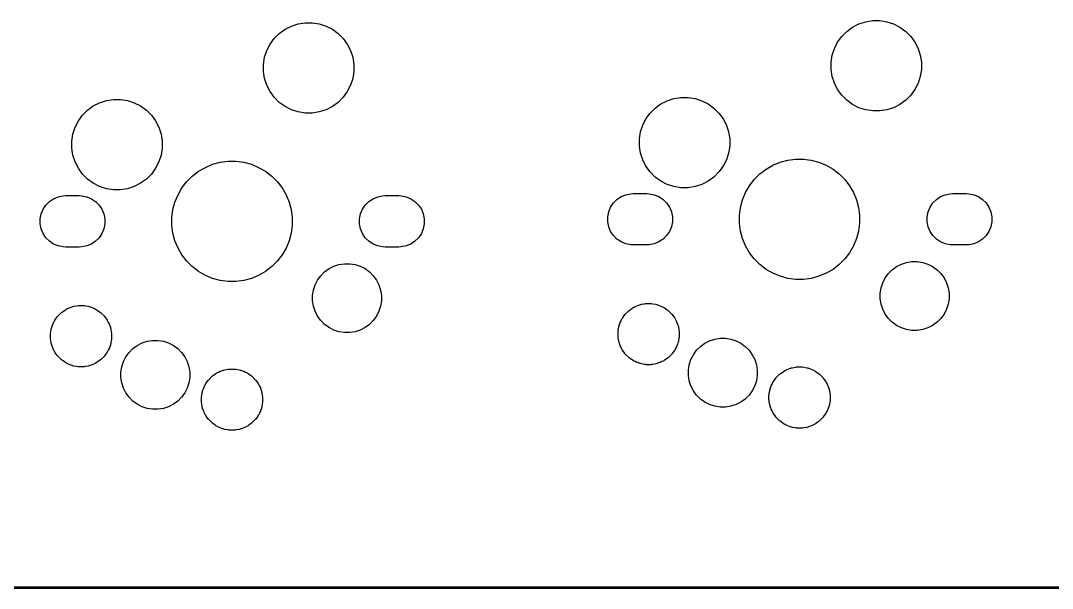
# Model space of a CAD drawing. Header units: millimetres. Extents: x 68 to 175, y -162 to -92.
# Drawn here: x 92.14 to 126.31, y -162.49 to -143.7 of the extents above; entities that cross this region are included whole.
import ezdxf

# ---------------------------------------------------------------- set-up
doc = ezdxf.new("R2010")
doc.units = ezdxf.units.MM
doc.layers.add('Edge.Cuts', color=254, linetype='CONTINUOUS', true_color=0xd0d2cd)

msp = doc.modelspace()

# ---------------------------------------------------------------- linework, layer by layer
at = {"layer": 'Edge.Cuts', "linetype": 'CONTINUOUS'}
for p, q in [((101.109975, -143.875181), (101.333832, -143.802445)), ((101.333832, -143.802445), (101.566311, -143.765624)), ((101.566311, -143.765624), (101.801689, -143.765624)), ((101.801689, -143.765624), (102.034168, -143.802445)), ((102.034168, -143.802445), (102.258025, -143.875181)), ((119.696252, -143.91304), (119.905975, -143.806181)), ((119.905975, -143.806181), (120.129832, -143.733445)), ((120.129832, -143.733445), (120.362311, -143.696624)), ((120.362311, -143.696624), (120.597689, -143.696624)), ((120.597689, -143.696624), (120.830168, -143.733445)), ((120.830168, -143.733445), (121.054025, -143.806181)), ((121.054025, -143.806181), (121.263748, -143.91304)), ((100.543391, -144.286828), (100.709828, -144.120391)), ((100.709828, -144.120391), (100.900252, -143.98204)), ((100.900252, -143.98204), (101.109975, -143.875181)), ((102.258025, -143.875181), (102.467748, -143.98204)), ((102.467748, -143.98204), (102.658172, -144.120391)), ((102.658172, -144.120391), (102.824609, -144.286828)), ((119.339391, -144.217828), (119.505828, -144.051391)), ((119.505828, -144.051391), (119.696252, -143.91304)), ((121.263748, -143.91304), (121.454172, -144.051391)), ((121.454172, -144.051391), (121.620609, -144.217828)), ((100.298181, -144.686975), (100.40504, -144.477252)), ((100.40504, -144.477252), (100.543391, -144.286828)), ((102.824609, -144.286828), (102.96296, -144.477252)), ((102.96296, -144.477252), (103.069819, -144.686975)), ((119.094181, -144.617975), (119.20104, -144.408252)), ((119.20104, -144.408252), (119.339391, -144.217828)), ((121.620609, -144.217828), (121.75896, -144.408252)), ((121.75896, -144.408252), (121.865819, -144.617975)), ((100.225445, -144.910832), (100.298181, -144.686975)), ((103.069819, -144.686975), (103.142555, -144.910832)), ((118.984624, -145.074311), (119.021445, -144.841832)), ((119.021445, -144.841832), (119.094181, -144.617975)), ((121.865819, -144.617975), (121.938555, -144.841832)), ((121.938555, -144.841832), (121.975376, -145.074311)), ((100.188624, -145.143311), (100.225445, -144.910832)), ((100.188624, -145.378689), (100.188624, -145.143311)), ((103.142555, -144.910832), (103.179376, -145.143311)), ((103.179376, -145.143311), (103.179376, -145.378689)), ((118.984624, -145.309689), (118.984624, -145.074311)), ((121.975376, -145.074311), (121.975376, -145.309689)), ((100.225445, -145.611168), (100.188624, -145.378689)), ((103.179376, -145.378689), (103.142555, -145.611168)), ((119.021445, -145.542168), (118.984624, -145.309689)), ((119.094181, -145.766025), (119.021445, -145.542168)), ((121.938555, -145.542168), (121.865819, -145.766025)), ((121.975376, -145.309689), (121.938555, -145.542168)), ((100.298181, -145.835025), (100.225445, -145.611168)), ((100.40504, -146.044748), (100.298181, -145.835025)), ((103.069819, -145.835025), (102.96296, -146.044748)), ((103.142555, -145.611168), (103.069819, -145.835025)), ((119.20104, -145.975748), (119.094181, -145.766025)), ((121.865819, -145.766025), (121.75896, -145.975748)), ((100.543391, -146.235172), (100.40504, -146.044748)), ((100.709828, -146.401609), (100.543391, -146.235172)), ((102.824609, -146.235172), (102.658172, -146.401609)), ((102.96296, -146.044748), (102.824609, -146.235172)), ((113.779832, -146.273445), (114.012311, -146.236624)), ((114.012311, -146.236624), (114.247689, -146.236624)), ((114.247689, -146.236624), (114.480168, -146.273445)), ((119.339391, -146.166172), (119.20104, -145.975748)), ((119.505828, -146.332609), (119.339391, -146.166172)), ((121.620609, -146.166172), (121.454172, -146.332609)), ((121.75896, -145.975748), (121.620609, -146.166172)), ((94.359828, -146.660391), (94.550252, -146.52204)), ((94.550252, -146.52204), (94.759975, -146.415181)), ((94.759975, -146.415181), (94.983832, -146.342445)), ((94.983832, -146.342445), (95.216311, -146.305624)), ((95.216311, -146.305624), (95.451689, -146.305624)), ((95.451689, -146.305624), (95.684168, -146.342445)), ((95.684168, -146.342445), (95.908025, -146.415181)), ((95.908025, -146.415181), (96.117748, -146.52204)), ((96.117748, -146.52204), (96.308172, -146.660391)), ((100.900252, -146.53996), (100.709828, -146.401609)), ((101.109975, -146.646819), (100.900252, -146.53996)), ((102.467748, -146.53996), (102.258025, -146.646819)), ((102.658172, -146.401609), (102.467748, -146.53996)), ((113.155828, -146.591391), (113.346252, -146.45304)), ((113.346252, -146.45304), (113.555975, -146.346181)), ((113.555975, -146.346181), (113.779832, -146.273445)), ((114.480168, -146.273445), (114.704025, -146.346181)), ((114.704025, -146.346181), (114.913748, -146.45304)), ((114.913748, -146.45304), (115.104172, -146.591391)), ((119.696252, -146.47096), (119.505828, -146.332609)), ((119.905975, -146.577819), (119.696252, -146.47096)), ((120.129832, -146.650555), (119.905975, -146.577819)), ((121.054025, -146.577819), (120.830168, -146.650555)), ((121.263748, -146.47096), (121.054025, -146.577819)), ((121.454172, -146.332609), (121.263748, -146.47096)), ((94.05504, -147.017252), (94.193391, -146.826828)), ((94.193391, -146.826828), (94.359828, -146.660391)), ((96.308172, -146.660391), (96.474609, -146.826828)), ((96.474609, -146.826828), (96.61296, -147.017252)), ((101.333832, -146.719555), (101.109975, -146.646819)), ((101.566311, -146.756376), (101.333832, -146.719555)), ((101.801689, -146.756376), (101.566311, -146.756376)), ((102.034168, -146.719555), (101.801689, -146.756376)), ((102.258025, -146.646819), (102.034168, -146.719555)), ((112.85104, -146.948252), (112.989391, -146.757828)), ((112.989391, -146.757828), (113.155828, -146.591391)), ((115.104172, -146.591391), (115.270609, -146.757828)), ((115.270609, -146.757828), (115.40896, -146.948252)), ((120.362311, -146.687376), (120.129832, -146.650555)), ((120.597689, -146.687376), (120.362311, -146.687376)), ((120.830168, -146.650555), (120.597689, -146.687376)), ((93.875445, -147.450832), (93.948181, -147.226975)), ((93.948181, -147.226975), (94.05504, -147.017252)), ((96.61296, -147.017252), (96.719819, -147.226975)), ((96.719819, -147.226975), (96.792555, -147.450832)), ((112.671445, -147.381832), (112.744181, -147.157975)), ((112.744181, -147.157975), (112.85104, -146.948252)), ((115.40896, -146.948252), (115.515819, -147.157975)), ((115.515819, -147.157975), (115.588555, -147.381832)), ((93.838624, -147.683311), (93.875445, -147.450832)), ((96.792555, -147.450832), (96.829376, -147.683311)), ((112.634624, -147.614311), (112.671445, -147.381832)), ((115.588555, -147.381832), (115.625376, -147.614311)), ((93.838624, -147.918689), (93.838624, -147.683311)), ((93.875445, -148.151168), (93.838624, -147.918689)), ((96.829376, -147.918689), (96.792555, -148.151168)), ((96.829376, -147.683311), (96.829376, -147.918689)), ((112.634624, -147.849689), (112.634624, -147.614311)), ((112.671445, -148.082168), (112.634624, -147.849689)), ((115.625376, -147.849689), (115.588555, -148.082168)), ((115.625376, -147.614311), (115.625376, -147.849689)), ((93.948181, -148.375025), (93.875445, -148.151168)), ((96.792555, -148.151168), (96.719819, -148.375025)), ((112.744181, -148.306025), (112.671445, -148.082168)), ((115.588555, -148.082168), (115.515819, -148.306025)), ((117.551009, -148.316412), (117.809593, -148.282369)), ((117.809593, -148.282369), (118.070407, -148.282369)), ((118.070407, -148.282369), (118.328991, -148.316412)), ((94.05504, -148.584748), (93.948181, -148.375025)), ((94.193391, -148.775172), (94.05504, -148.584748)), ((96.61296, -148.584748), (96.474609, -148.775172)), ((96.719819, -148.375025), (96.61296, -148.584748)), ((98.036249, -148.683133), (98.262121, -148.552725)), ((98.262121, -148.552725), (98.503082, -148.452916)), ((98.503082, -148.452916), (98.755009, -148.385412)), ((98.755009, -148.385412), (99.013593, -148.351369)), ((99.013593, -148.351369), (99.274407, -148.351369)), ((99.274407, -148.351369), (99.532991, -148.385412)), ((99.532991, -148.385412), (99.784918, -148.452916)), ((99.784918, -148.452916), (100.025879, -148.552725)), ((100.025879, -148.552725), (100.251751, -148.683133)), ((112.85104, -148.515748), (112.744181, -148.306025)), ((112.989391, -148.706172), (112.85104, -148.515748)), ((115.40896, -148.515748), (115.270609, -148.706172)), ((115.515819, -148.306025), (115.40896, -148.515748)), ((116.62533, -148.772907), (116.832249, -148.614133)), ((116.832249, -148.614133), (117.058121, -148.483725)), ((117.058121, -148.483725), (117.299082, -148.383916)), ((117.299082, -148.383916), (117.551009, -148.316412)), ((118.328991, -148.316412), (118.580918, -148.383916)), ((118.580918, -148.383916), (118.821879, -148.483725)), ((118.821879, -148.483725), (119.047751, -148.614133)), ((119.047751, -148.614133), (119.25467, -148.772907)), ((94.359828, -148.941609), (94.193391, -148.775172)), ((94.550252, -149.07996), (94.359828, -148.941609)), ((96.308172, -148.941609), (96.117748, -149.07996)), ((96.474609, -148.775172), (96.308172, -148.941609)), ((97.644907, -149.02633), (97.82933, -148.841907)), ((97.82933, -148.841907), (98.036249, -148.683133)), ((100.251751, -148.683133), (100.45867, -148.841907)), ((100.45867, -148.841907), (100.643093, -149.02633)), ((113.155828, -148.872609), (112.989391, -148.706172)), ((113.346252, -149.01096), (113.155828, -148.872609)), ((115.104172, -148.872609), (114.913748, -149.01096)), ((115.270609, -148.706172), (115.104172, -148.872609)), ((116.282133, -149.164249), (116.440907, -148.95733)), ((116.440907, -148.95733), (116.62533, -148.772907)), ((119.25467, -148.772907), (119.439093, -148.95733)), ((119.439093, -148.95733), (119.597867, -149.164249)), ((94.759975, -149.186819), (94.550252, -149.07996)), ((94.983832, -149.259555), (94.759975, -149.186819)), ((95.216311, -149.296376), (94.983832, -149.259555)), ((95.451689, -149.296376), (95.216311, -149.296376)), ((95.684168, -149.259555), (95.451689, -149.296376)), ((95.908025, -149.186819), (95.684168, -149.259555)), ((96.117748, -149.07996), (95.908025, -149.186819)), ((97.355725, -149.459121), (97.486133, -149.233249)), ((97.486133, -149.233249), (97.644907, -149.02633)), ((100.643093, -149.02633), (100.801867, -149.233249)), ((100.801867, -149.233249), (100.932275, -149.459121)), ((113.555975, -149.117819), (113.346252, -149.01096)), ((113.779832, -149.190555), (113.555975, -149.117819)), ((114.012311, -149.227376), (113.779832, -149.190555)), ((114.247689, -149.227376), (114.012311, -149.227376)), ((114.480168, -149.190555), (114.247689, -149.227376)), ((114.704025, -149.117819), (114.480168, -149.190555)), ((114.913748, -149.01096), (114.704025, -149.117819)), ((116.151725, -149.390121), (116.282133, -149.164249)), ((119.597867, -149.164249), (119.728275, -149.390121)), ((93.096895, -149.683245), (93.235589, -149.590573)), ((93.235589, -149.590573), (93.389697, -149.526739)), ((93.389697, -149.526739), (93.553297, -149.494197)), ((93.553297, -149.494197), (93.6367, -149.4901)), ((93.6367, -149.4901), (94.0849, -149.4901)), ((94.0849, -149.4901), (94.168303, -149.494197)), ((94.168303, -149.494197), (94.331903, -149.526739)), ((94.331903, -149.526739), (94.486011, -149.590573)), ((94.486011, -149.590573), (94.624705, -149.683245)), ((97.255916, -149.700082), (97.355725, -149.459121)), ((100.932275, -149.459121), (101.032084, -149.700082)), ((103.675995, -149.683245), (103.814689, -149.590573)), ((103.814689, -149.590573), (103.968797, -149.526739)), ((103.968797, -149.526739), (104.132397, -149.494197)), ((104.132397, -149.494197), (104.2158, -149.4901)), ((104.2158, -149.4901), (104.664, -149.4901)), ((104.664, -149.4901), (104.747403, -149.494197)), ((104.747403, -149.494197), (104.911003, -149.526739)), ((104.911003, -149.526739), (105.065111, -149.590573)), ((105.065111, -149.590573), (105.203805, -149.683245)), ((111.774945, -149.732195), (111.892895, -149.614245)), ((111.892895, -149.614245), (112.031589, -149.521573)), ((112.031589, -149.521573), (112.185697, -149.457739)), ((112.185697, -149.457739), (112.349297, -149.425197)), ((112.349297, -149.425197), (112.4327, -149.4211)), ((112.4327, -149.4211), (112.8809, -149.4211)), ((112.8809, -149.4211), (112.964303, -149.425197)), ((112.964303, -149.425197), (113.127903, -149.457739)), ((113.127903, -149.457739), (113.282011, -149.521573)), ((113.282011, -149.521573), (113.420705, -149.614245)), ((113.420705, -149.614245), (113.538655, -149.732195)), ((115.984412, -149.883009), (116.051916, -149.631082)), ((116.051916, -149.631082), (116.151725, -149.390121)), ((119.728275, -149.390121), (119.828084, -149.631082)), ((119.828084, -149.631082), (119.895588, -149.883009)), ((122.354045, -149.732195), (122.471995, -149.614245)), ((122.471995, -149.614245), (122.610689, -149.521573)), ((122.610689, -149.521573), (122.764797, -149.457739)), ((122.764797, -149.457739), (122.928397, -149.425197)), ((122.928397, -149.425197), (123.0118, -149.4211)), ((123.0118, -149.4211), (123.46, -149.4211)), ((123.46, -149.4211), (123.543403, -149.425197)), ((123.543403, -149.425197), (123.707003, -149.457739)), ((123.707003, -149.457739), (123.861111, -149.521573)), ((123.861111, -149.521573), (123.999805, -149.614245)), ((123.999805, -149.614245), (124.117755, -149.732195)), ((92.822439, -150.093997), (92.886273, -149.939889)), ((92.886273, -149.939889), (92.978945, -149.801195)), ((92.978945, -149.801195), (93.096895, -149.683245)), ((94.624705, -149.683245), (94.742655, -149.801195)), ((94.742655, -149.801195), (94.835327, -149.939889)), ((94.835327, -149.939889), (94.899161, -150.093997)), ((97.154369, -150.210593), (97.188412, -149.952009)), ((97.188412, -149.952009), (97.255916, -149.700082)), ((101.032084, -149.700082), (101.099588, -149.952009)), ((101.099588, -149.952009), (101.133631, -150.210593)), ((103.401539, -150.093997), (103.465373, -149.939889)), ((103.465373, -149.939889), (103.558045, -149.801195)), ((103.558045, -149.801195), (103.675995, -149.683245)), ((105.203805, -149.683245), (105.321755, -149.801195)), ((105.321755, -149.801195), (105.414427, -149.939889)), ((105.414427, -149.939889), (105.478261, -150.093997)), ((111.618439, -150.024997), (111.682273, -149.870889)), ((111.682273, -149.870889), (111.774945, -149.732195)), ((113.538655, -149.732195), (113.631327, -149.870889)), ((113.631327, -149.870889), (113.695161, -150.024997)), ((115.950369, -150.141593), (115.984412, -149.883009)), ((119.895588, -149.883009), (119.929631, -150.141593)), ((122.197539, -150.024997), (122.261373, -149.870889)), ((122.261373, -149.870889), (122.354045, -149.732195)), ((124.117755, -149.732195), (124.210427, -149.870889)), ((124.210427, -149.870889), (124.274261, -150.024997)), ((92.789897, -150.257597), (92.822439, -150.093997)), ((92.789897, -150.424403), (92.789897, -150.257597)), ((94.899161, -150.093997), (94.931703, -150.257597)), ((94.931703, -150.257597), (94.931703, -150.424403)), ((97.154369, -150.471407), (97.154369, -150.210593)), ((101.133631, -150.210593), (101.133631, -150.471407)), ((103.368997, -150.257597), (103.401539, -150.093997)), ((103.368997, -150.424403), (103.368997, -150.257597)), ((105.478261, -150.093997), (105.510803, -150.257597)), ((105.510803, -150.257597), (105.510803, -150.424403)), ((111.585897, -150.188597), (111.618439, -150.024997)), ((111.585897, -150.355403), (111.585897, -150.188597)), ((113.695161, -150.024997), (113.727703, -150.188597)), ((113.727703, -150.188597), (113.727703, -150.355403)), ((115.950369, -150.402407), (115.950369, -150.141593)), ((119.929631, -150.141593), (119.929631, -150.402407)), ((122.164997, -150.188597), (122.197539, -150.024997)), ((122.164997, -150.355403), (122.164997, -150.188597)), ((124.274261, -150.024997), (124.306803, -150.188597)), ((124.306803, -150.188597), (124.306803, -150.355403)), ((92.822439, -150.588003), (92.789897, -150.424403)), ((92.886273, -150.742111), (92.822439, -150.588003)), ((94.899161, -150.588003), (94.835327, -150.742111)), ((94.931703, -150.424403), (94.899161, -150.588003)), ((97.188412, -150.729991), (97.154369, -150.471407)), ((101.133631, -150.471407), (101.099588, -150.729991)), ((103.401539, -150.588003), (103.368997, -150.424403)), ((103.465373, -150.742111), (103.401539, -150.588003)), ((105.478261, -150.588003), (105.414427, -150.742111)), ((105.510803, -150.424403), (105.478261, -150.588003)), ((111.618439, -150.519003), (111.585897, -150.355403)), ((111.682273, -150.673111), (111.618439, -150.519003)), ((111.774945, -150.811805), (111.682273, -150.673111)), ((113.631327, -150.673111), (113.538655, -150.811805)), ((113.695161, -150.519003), (113.631327, -150.673111)), ((113.727703, -150.355403), (113.695161, -150.519003)), ((115.984412, -150.660991), (115.950369, -150.402407)), ((116.051916, -150.912918), (115.984412, -150.660991)), ((119.895588, -150.660991), (119.828084, -150.912918)), ((119.929631, -150.402407), (119.895588, -150.660991)), ((122.197539, -150.519003), (122.164997, -150.355403)), ((122.261373, -150.673111), (122.197539, -150.519003)), ((122.354045, -150.811805), (122.261373, -150.673111)), ((124.210427, -150.673111), (124.117755, -150.811805)), ((124.274261, -150.519003), (124.210427, -150.673111)), ((124.306803, -150.355403), (124.274261, -150.519003)), ((92.978945, -150.880805), (92.886273, -150.742111)), ((93.096895, -150.998755), (92.978945, -150.880805)), ((93.235589, -151.091427), (93.096895, -150.998755)), ((94.624705, -150.998755), (94.486011, -151.091427)), ((94.742655, -150.880805), (94.624705, -150.998755)), ((94.835327, -150.742111), (94.742655, -150.880805)), ((97.255916, -150.981918), (97.188412, -150.729991)), ((97.355725, -151.222879), (97.255916, -150.981918)), ((101.032084, -150.981918), (100.932275, -151.222879)), ((101.099588, -150.729991), (101.032084, -150.981918)), ((103.558045, -150.880805), (103.465373, -150.742111)), ((103.675995, -150.998755), (103.558045, -150.880805)), ((103.814689, -151.091427), (103.675995, -150.998755)), ((105.203805, -150.998755), (105.065111, -151.091427)), ((105.321755, -150.880805), (105.203805, -150.998755)), ((105.414427, -150.742111), (105.321755, -150.880805)), ((111.892895, -150.929755), (111.774945, -150.811805)), ((112.031589, -151.022427), (111.892895, -150.929755)), ((112.185697, -151.086261), (112.031589, -151.022427)), ((113.282011, -151.022427), (113.127903, -151.086261)), ((113.420705, -150.929755), (113.282011, -151.022427)), ((113.538655, -150.811805), (113.420705, -150.929755)), ((116.151725, -151.153879), (116.051916, -150.912918)), ((119.828084, -150.912918), (119.728275, -151.153879)), ((122.471995, -150.929755), (122.354045, -150.811805)), ((122.610689, -151.022427), (122.471995, -150.929755)), ((122.764797, -151.086261), (122.610689, -151.022427)), ((123.861111, -151.022427), (123.707003, -151.086261)), ((123.999805, -150.929755), (123.861111, -151.022427)), ((124.117755, -150.811805), (123.999805, -150.929755)), ((93.389697, -151.155261), (93.235589, -151.091427)), ((93.553297, -151.187803), (93.389697, -151.155261)), ((93.6367, -151.1919), (93.553297, -151.187803)), ((93.638178, -151.1919), (93.6367, -151.1919)), ((94.083422, -151.1919), (93.638178, -151.1919)), ((94.0849, -151.1919), (94.083422, -151.1919)), ((94.168303, -151.187803), (94.0849, -151.1919)), ((94.331903, -151.155261), (94.168303, -151.187803)), ((94.486011, -151.091427), (94.331903, -151.155261)), ((97.486133, -151.448751), (97.355725, -151.222879)), ((100.932275, -151.222879), (100.801867, -151.448751)), ((103.968797, -151.155261), (103.814689, -151.091427)), ((104.132397, -151.187803), (103.968797, -151.155261)), ((104.2158, -151.1919), (104.132397, -151.187803)), ((104.217278, -151.1919), (104.2158, -151.1919)), ((104.662522, -151.1919), (104.217278, -151.1919)), ((104.664, -151.1919), (104.662522, -151.1919)), ((104.747403, -151.187803), (104.664, -151.1919)), ((104.911003, -151.155261), (104.747403, -151.187803)), ((105.065111, -151.091427), (104.911003, -151.155261)), ((112.349297, -151.118803), (112.185697, -151.086261)), ((112.4327, -151.1229), (112.349297, -151.118803)), ((112.434178, -151.1229), (112.4327, -151.1229)), ((112.879422, -151.1229), (112.434178, -151.1229)), ((112.8809, -151.1229), (112.879422, -151.1229)), ((112.964303, -151.118803), (112.8809, -151.1229)), ((113.127903, -151.086261), (112.964303, -151.118803)), ((116.282133, -151.379751), (116.151725, -151.153879)), ((119.728275, -151.153879), (119.597867, -151.379751)), ((122.928397, -151.118803), (122.764797, -151.086261)), ((123.0118, -151.1229), (122.928397, -151.118803)), ((123.013278, -151.1229), (123.0118, -151.1229)), ((123.458522, -151.1229), (123.013278, -151.1229)), ((123.46, -151.1229), (123.458522, -151.1229)), ((123.543403, -151.118803), (123.46, -151.1229)), ((123.707003, -151.086261), (123.543403, -151.118803)), ((97.644907, -151.65567), (97.486133, -151.448751)), ((97.82933, -151.840093), (97.644907, -151.65567)), ((100.643093, -151.65567), (100.45867, -151.840093)), ((100.801867, -151.448751), (100.643093, -151.65567)), ((116.440907, -151.58667), (116.282133, -151.379751)), ((116.62533, -151.771093), (116.440907, -151.58667)), ((119.439093, -151.58667), (119.25467, -151.771093)), ((119.597867, -151.379751), (119.439093, -151.58667)), ((121.312593, -151.756006), (121.483172, -151.700581)), ((121.483172, -151.700581), (121.660321, -151.672523)), ((121.660321, -151.672523), (121.839679, -151.672523)), ((121.839679, -151.672523), (122.016828, -151.700581)), ((122.016828, -151.700581), (122.187407, -151.756006)), ((98.036249, -151.998867), (97.82933, -151.840093)), ((98.262121, -152.129275), (98.036249, -151.998867)), ((100.251751, -151.998867), (100.025879, -152.129275)), ((100.45867, -151.840093), (100.251751, -151.998867)), ((102.084856, -152.138681), (102.211681, -152.011856)), ((102.211681, -152.011856), (102.356784, -151.906432)), ((102.356784, -151.906432), (102.516593, -151.825006)), ((102.516593, -151.825006), (102.687172, -151.769581)), ((102.687172, -151.769581), (102.864321, -151.741523)), ((102.864321, -151.741523), (103.043679, -151.741523)), ((103.043679, -151.741523), (103.220828, -151.769581)), ((103.220828, -151.769581), (103.391407, -151.825006)), ((103.391407, -151.825006), (103.551216, -151.906432)), ((103.551216, -151.906432), (103.696319, -152.011856)), ((103.696319, -152.011856), (103.823144, -152.138681)), ((116.832249, -151.929867), (116.62533, -151.771093)), ((117.058121, -152.060275), (116.832249, -151.929867)), ((119.047751, -151.929867), (118.821879, -152.060275)), ((119.25467, -151.771093), (119.047751, -151.929867)), ((120.880856, -152.069681), (121.007681, -151.942856)), ((121.007681, -151.942856), (121.152784, -151.837432)), ((121.152784, -151.837432), (121.312593, -151.756006)), ((122.187407, -151.756006), (122.347216, -151.837432)), ((122.347216, -151.837432), (122.492319, -151.942856)), ((122.492319, -151.942856), (122.619144, -152.069681)), ((98.503082, -152.229084), (98.262121, -152.129275)), ((98.755009, -152.296588), (98.503082, -152.229084)), ((99.013593, -152.330631), (98.755009, -152.296588)), ((99.274407, -152.330631), (99.013593, -152.330631)), ((99.532991, -152.296588), (99.274407, -152.330631)), ((99.784918, -152.229084), (99.532991, -152.296588)), ((100.025879, -152.129275), (99.784918, -152.229084)), ((101.898006, -152.443593), (101.979432, -152.283784)), ((101.979432, -152.283784), (102.084856, -152.138681)), ((103.823144, -152.138681), (103.928568, -152.283784)), ((103.928568, -152.283784), (104.009994, -152.443593)), ((117.299082, -152.160084), (117.058121, -152.060275)), ((117.551009, -152.227588), (117.299082, -152.160084)), ((117.809593, -152.261631), (117.551009, -152.227588)), ((118.070407, -152.261631), (117.809593, -152.261631)), ((118.328991, -152.227588), (118.070407, -152.261631)), ((118.580918, -152.160084), (118.328991, -152.227588)), ((118.821879, -152.060275), (118.580918, -152.160084)), ((120.638581, -152.545172), (120.694006, -152.374593)), ((120.694006, -152.374593), (120.775432, -152.214784)), ((120.775432, -152.214784), (120.880856, -152.069681)), ((122.619144, -152.069681), (122.724568, -152.214784)), ((122.724568, -152.214784), (122.805994, -152.374593)), ((122.805994, -152.374593), (122.861419, -152.545172)), ((101.814523, -152.791321), (101.842581, -152.614172)), ((101.842581, -152.614172), (101.898006, -152.443593)), ((104.009994, -152.443593), (104.065419, -152.614172)), ((104.065419, -152.614172), (104.093477, -152.791321)), ((120.610523, -152.722321), (120.638581, -152.545172)), ((120.610523, -152.901679), (120.610523, -152.722321)), ((122.861419, -152.545172), (122.889477, -152.722321)), ((122.889477, -152.722321), (122.889477, -152.901679)), ((101.814523, -152.970679), (101.814523, -152.791321)), ((101.842581, -153.147828), (101.814523, -152.970679)), ((104.093477, -152.970679), (104.065419, -153.147828)), ((104.093477, -152.791321), (104.093477, -152.970679)), ((112.702862, -153.084252), (112.80158, -153.068616)), ((112.80158, -153.068616), (112.840415, -153.060892)), ((112.840415, -153.060892), (112.850354, -153.060892)), ((112.850354, -153.060892), (112.860298, -153.059317)), ((112.860298, -153.059317), (113.019702, -153.059317)), ((113.019702, -153.059317), (113.029646, -153.060892)), ((113.029646, -153.060892), (113.039585, -153.060892)), ((113.039585, -153.060892), (113.07842, -153.068617)), ((113.07842, -153.068617), (113.177137, -153.084252)), ((120.638581, -153.078828), (120.610523, -152.901679)), ((122.889477, -152.901679), (122.861419, -153.078828)), ((93.371567, -153.481283), (93.484283, -153.368567)), ((93.484283, -153.368567), (93.492426, -153.36265)), ((93.492426, -153.36265), (93.499456, -153.355621)), ((93.499456, -153.355621), (93.532386, -153.333617)), ((93.532386, -153.333617), (93.613236, -153.274877)), ((93.613236, -153.274877), (93.642981, -153.259721)), ((93.642981, -153.259721), (93.665061, -153.244968)), ((93.665061, -153.244968), (93.701814, -153.229744)), ((93.701814, -153.229744), (93.755269, -153.202508)), ((93.755269, -153.202508), (93.812329, -153.183967)), ((93.812329, -153.183967), (93.849071, -153.168749)), ((93.849071, -153.168749), (93.875106, -153.16357)), ((93.875106, -153.16357), (93.906862, -153.153252)), ((93.906862, -153.153252), (94.00558, -153.137616)), ((94.00558, -153.137616), (94.044415, -153.129892)), ((94.044415, -153.129892), (94.054354, -153.129892)), ((94.054354, -153.129892), (94.064298, -153.128317)), ((94.064298, -153.128317), (94.223702, -153.128317)), ((94.223702, -153.128317), (94.233646, -153.129892)), ((94.233646, -153.129892), (94.243585, -153.129892)), ((94.243585, -153.129892), (94.28242, -153.137617)), ((94.28242, -153.137617), (94.381137, -153.153252)), ((94.381137, -153.153252), (94.412891, -153.163569)), ((94.412891, -153.163569), (94.438929, -153.168749)), ((94.438929, -153.168749), (94.475674, -153.183969)), ((94.475674, -153.183969), (94.53273, -153.202508)), ((94.53273, -153.202508), (94.58618, -153.229742)), ((94.58618, -153.229742), (94.622939, -153.244968)), ((94.622939, -153.244968), (94.645022, -153.259723)), ((94.645022, -153.259723), (94.674763, -153.274877)), ((94.674763, -153.274877), (94.7556, -153.333609)), ((94.7556, -153.333609), (94.788544, -153.355621)), ((94.788544, -153.355621), (94.795575, -153.362652)), ((94.795575, -153.362652), (94.803716, -153.368567)), ((94.803716, -153.368567), (94.916432, -153.481283)), ((101.898006, -153.318407), (101.842581, -153.147828)), ((101.979432, -153.478216), (101.898006, -153.318407)), ((104.009994, -153.318407), (103.928568, -153.478216)), ((104.065419, -153.147828), (104.009994, -153.318407)), ((112.16165, -153.420426), (112.167567, -153.412283)), ((112.167567, -153.412283), (112.280283, -153.299567)), ((112.280283, -153.299567), (112.288426, -153.29365)), ((112.288426, -153.29365), (112.295456, -153.286621)), ((112.295456, -153.286621), (112.328386, -153.264617)), ((112.328386, -153.264617), (112.409236, -153.205877)), ((112.409236, -153.205877), (112.438981, -153.190721)), ((112.438981, -153.190721), (112.461061, -153.175968)), ((112.461061, -153.175968), (112.497814, -153.160744)), ((112.497814, -153.160744), (112.551269, -153.133508)), ((112.551269, -153.133508), (112.608329, -153.114967)), ((112.608329, -153.114967), (112.645071, -153.099749)), ((112.645071, -153.099749), (112.671106, -153.09457)), ((112.671106, -153.09457), (112.702862, -153.084252)), ((113.177137, -153.084252), (113.208891, -153.094569)), ((113.208891, -153.094569), (113.234929, -153.099749)), ((113.234929, -153.099749), (113.271674, -153.114969)), ((113.271674, -153.114969), (113.32873, -153.133508)), ((113.32873, -153.133508), (113.38218, -153.160742)), ((113.38218, -153.160742), (113.418939, -153.175968)), ((113.418939, -153.175968), (113.441022, -153.190723)), ((113.441022, -153.190723), (113.470763, -153.205877)), ((113.470763, -153.205877), (113.5516, -153.264609)), ((113.5516, -153.264609), (113.584544, -153.286621)), ((113.584544, -153.286621), (113.591575, -153.293652)), ((113.591575, -153.293652), (113.599716, -153.299567)), ((113.599716, -153.299567), (113.712432, -153.412283)), ((113.712432, -153.412283), (113.718346, -153.420423)), ((120.694006, -153.249407), (120.638581, -153.078828)), ((120.775432, -153.409216), (120.694006, -153.249407)), ((120.880856, -153.554319), (120.775432, -153.409216)), ((122.724568, -153.409216), (122.619144, -153.554319)), ((122.805994, -153.249407), (122.724568, -153.409216)), ((122.861419, -153.078828), (122.805994, -153.249407)), ((93.186967, -153.809329), (93.205508, -153.752269)), ((93.205508, -153.752269), (93.232744, -153.698814)), ((93.232744, -153.698814), (93.247968, -153.662061)), ((93.247968, -153.662061), (93.262721, -153.639981)), ((93.262721, -153.639981), (93.277877, -153.610236)), ((93.277877, -153.610236), (93.336617, -153.529386)), ((93.336617, -153.529386), (93.358621, -153.496456)), ((93.358621, -153.496456), (93.36565, -153.489426)), ((93.36565, -153.489426), (93.371567, -153.481283)), ((94.916432, -153.481283), (94.922346, -153.489423)), ((94.922346, -153.489423), (94.929379, -153.496456)), ((94.929379, -153.496456), (94.951393, -153.529403)), ((94.951393, -153.529403), (95.010122, -153.610236)), ((95.010122, -153.610236), (95.025274, -153.639974)), ((95.025274, -153.639974), (95.040032, -153.662061)), ((95.040032, -153.662061), (95.055259, -153.698824)), ((95.055259, -153.698824), (95.082491, -153.752269)), ((95.082491, -153.752269), (95.101027, -153.809318)), ((102.084856, -153.623319), (101.979432, -153.478216)), ((102.211681, -153.750144), (102.084856, -153.623319)), ((102.356784, -153.855568), (102.211681, -153.750144)), ((103.696319, -153.750144), (103.551216, -153.855568)), ((103.823144, -153.623319), (103.696319, -153.750144)), ((103.928568, -153.478216), (103.823144, -153.623319)), ((111.967749, -153.777071), (111.982967, -153.740329)), ((111.982967, -153.740329), (112.001508, -153.683269)), ((112.001508, -153.683269), (112.028744, -153.629814)), ((112.028744, -153.629814), (112.043968, -153.593061)), ((112.043968, -153.593061), (112.058721, -153.570981)), ((112.058721, -153.570981), (112.073877, -153.541236)), ((112.073877, -153.541236), (112.132617, -153.460386)), ((112.132617, -153.460386), (112.154621, -153.427456)), ((112.154621, -153.427456), (112.16165, -153.420426)), ((113.718346, -153.420423), (113.725379, -153.427456)), ((113.725379, -153.427456), (113.747393, -153.460403)), ((113.747393, -153.460403), (113.806122, -153.541236)), ((113.806122, -153.541236), (113.821274, -153.570974)), ((113.821274, -153.570974), (113.836032, -153.593061)), ((113.836032, -153.593061), (113.851259, -153.629824)), ((113.851259, -153.629824), (113.878491, -153.683269)), ((113.878491, -153.683269), (113.897027, -153.740318)), ((113.897027, -153.740318), (113.912251, -153.777071)), ((121.007681, -153.681144), (120.880856, -153.554319)), ((121.152784, -153.786568), (121.007681, -153.681144)), ((122.492319, -153.681144), (122.347216, -153.786568)), ((122.619144, -153.554319), (122.492319, -153.681144)), ((93.131317, -154.061298), (93.132892, -154.051353)), ((93.131317, -154.220701), (93.131317, -154.061298)), ((93.132892, -154.041415), (93.140616, -154.00258)), ((93.132892, -154.051353), (93.132892, -154.041415)), ((93.140616, -154.00258), (93.156252, -153.903862)), ((93.156252, -153.903862), (93.16657, -153.872106)), ((93.16657, -153.872106), (93.171749, -153.846071)), ((93.171749, -153.846071), (93.186967, -153.809329)), ((95.101027, -153.809318), (95.116251, -153.846071)), ((95.116251, -153.846071), (95.121431, -153.872114)), ((95.121431, -153.872114), (95.131747, -153.903862)), ((95.131747, -153.903862), (95.147381, -154.002571)), ((95.147381, -154.002571), (95.155108, -154.041415)), ((95.155108, -154.041415), (95.155108, -154.051354)), ((95.155108, -154.051354), (95.156683, -154.061298)), ((95.156683, -154.061298), (95.156683, -154.220701)), ((102.516593, -153.936994), (102.356784, -153.855568)), ((102.687172, -153.992419), (102.516593, -153.936994)), ((102.864321, -154.020477), (102.687172, -153.992419)), ((103.043679, -154.020477), (102.864321, -154.020477)), ((103.220828, -153.992419), (103.043679, -154.020477)), ((103.391407, -153.936994), (103.220828, -153.992419)), ((103.551216, -153.855568), (103.391407, -153.936994)), ((111.927317, -153.992298), (111.928892, -153.982353)), ((111.927317, -154.151701), (111.927317, -153.992298)), ((111.928892, -153.972415), (111.936616, -153.93358)), ((111.928892, -153.982353), (111.928892, -153.972415)), ((111.936616, -153.93358), (111.952252, -153.834862)), ((111.952252, -153.834862), (111.96257, -153.803106)), ((111.96257, -153.803106), (111.967749, -153.777071)), ((113.912251, -153.777071), (113.917431, -153.803114)), ((113.917431, -153.803114), (113.927747, -153.834862)), ((113.927747, -153.834862), (113.943381, -153.933571)), ((113.943381, -153.933571), (113.951108, -153.972415)), ((113.951108, -153.972415), (113.951108, -153.982354)), ((113.951108, -153.982354), (113.952683, -153.992298)), ((113.952683, -153.992298), (113.952683, -154.151701)), ((121.312593, -153.867994), (121.152784, -153.786568)), ((121.483172, -153.923419), (121.312593, -153.867994)), ((121.660321, -153.951477), (121.483172, -153.923419)), ((121.839679, -153.951477), (121.660321, -153.951477)), ((122.016828, -153.923419), (121.839679, -153.951477)), ((122.187407, -153.867994), (122.016828, -153.923419)), ((122.347216, -153.786568), (122.187407, -153.867994)), ((93.132892, -154.230645), (93.131317, -154.220701)), ((93.132892, -154.240585), (93.132892, -154.230645)), ((93.140617, -154.279423), (93.132892, -154.240585)), ((93.156252, -154.378137), (93.140617, -154.279423)), ((93.166569, -154.409891), (93.156252, -154.378137)), ((93.171749, -154.435929), (93.166569, -154.409891)), ((93.186969, -154.472674), (93.171749, -154.435929)), ((95.116251, -154.435929), (95.101026, -154.472685)), ((95.121431, -154.409883), (95.116251, -154.435929)), ((95.131747, -154.378137), (95.121431, -154.409883)), ((95.14738, -154.279432), (95.131747, -154.378137)), ((95.155108, -154.240585), (95.14738, -154.279432)), ((95.156683, -154.220701), (95.155108, -154.230644)), ((95.155108, -154.230644), (95.155108, -154.240585)), ((96.006784, -154.446432), (96.166593, -154.365006)), ((96.166593, -154.365006), (96.337172, -154.309581)), ((96.337172, -154.309581), (96.514321, -154.281523)), ((96.514321, -154.281523), (96.693679, -154.281523)), ((96.693679, -154.281523), (96.870828, -154.309581)), ((96.870828, -154.309581), (97.041407, -154.365006)), ((97.041407, -154.365006), (97.201216, -154.446432)), ((111.928892, -154.161645), (111.927317, -154.151701)), ((111.928892, -154.171585), (111.928892, -154.161645)), ((111.936617, -154.210423), (111.928892, -154.171585)), ((111.952252, -154.309137), (111.936617, -154.210423)), ((111.962569, -154.340891), (111.952252, -154.309137)), ((111.967749, -154.366929), (111.962569, -154.340891)), ((111.982969, -154.403674), (111.967749, -154.366929)), ((112.001508, -154.46073), (111.982969, -154.403674)), ((113.897026, -154.403685), (113.878491, -154.46073)), ((113.912251, -154.366929), (113.897026, -154.403685)), ((113.917431, -154.340883), (113.912251, -154.366929)), ((113.927747, -154.309137), (113.917431, -154.340883)), ((113.94338, -154.210432), (113.927747, -154.309137)), ((113.951108, -154.171585), (113.94338, -154.210432)), ((113.952683, -154.151701), (113.951108, -154.161644)), ((113.951108, -154.161644), (113.951108, -154.171585)), ((114.657681, -154.482856), (114.802784, -154.377432)), ((114.802784, -154.377432), (114.962593, -154.296006)), ((114.962593, -154.296006), (115.133172, -154.240581)), ((115.133172, -154.240581), (115.310321, -154.212523)), ((115.310321, -154.212523), (115.489679, -154.212523)), ((115.489679, -154.212523), (115.666828, -154.240581)), ((115.666828, -154.240581), (115.837407, -154.296006)), ((115.837407, -154.296006), (115.997216, -154.377432)), ((115.997216, -154.377432), (116.142319, -154.482856)), ((93.205508, -154.52973), (93.186969, -154.472674)), ((93.232742, -154.58318), (93.205508, -154.52973)), ((93.247968, -154.619939), (93.232742, -154.58318)), ((93.262723, -154.642022), (93.247968, -154.619939)), ((93.277877, -154.671763), (93.262723, -154.642022)), ((93.336609, -154.7526), (93.277877, -154.671763)), ((93.358621, -154.785544), (93.336609, -154.7526)), ((94.951402, -154.752583), (94.929379, -154.785544)), ((95.010122, -154.671763), (94.951402, -154.752583)), ((95.025272, -154.642028), (95.010122, -154.671763)), ((95.040032, -154.619939), (95.025272, -154.642028)), ((95.055262, -154.583169), (95.040032, -154.619939)), ((95.082491, -154.52973), (95.055262, -154.583169)), ((95.101026, -154.472685), (95.082491, -154.52973)), ((95.629432, -154.823784), (95.734856, -154.678681)), ((95.734856, -154.678681), (95.861681, -154.551856)), ((95.861681, -154.551856), (96.006784, -154.446432)), ((97.201216, -154.446432), (97.346319, -154.551856)), ((97.346319, -154.551856), (97.473144, -154.678681)), ((97.473144, -154.678681), (97.578568, -154.823784)), ((112.028742, -154.51418), (112.001508, -154.46073)), ((112.043968, -154.550939), (112.028742, -154.51418)), ((112.058723, -154.573022), (112.043968, -154.550939)), ((112.073877, -154.602763), (112.058723, -154.573022)), ((112.132609, -154.6836), (112.073877, -154.602763)), ((112.154621, -154.716544), (112.132609, -154.6836)), ((112.161652, -154.723575), (112.154621, -154.716544)), ((112.167567, -154.731716), (112.161652, -154.723575)), ((112.280283, -154.844432), (112.167567, -154.731716)), ((113.712432, -154.731716), (113.599716, -154.844432)), ((113.718343, -154.723579), (113.712432, -154.731716)), ((113.725379, -154.716544), (113.718343, -154.723579)), ((113.747402, -154.683583), (113.725379, -154.716544)), ((113.806122, -154.602763), (113.747402, -154.683583)), ((113.821272, -154.573028), (113.806122, -154.602763)), ((113.836032, -154.550939), (113.821272, -154.573028)), ((113.851262, -154.514169), (113.836032, -154.550939)), ((113.878491, -154.46073), (113.851262, -154.514169)), ((114.344006, -154.914593), (114.425432, -154.754784)), ((114.425432, -154.754784), (114.530856, -154.609681)), ((114.530856, -154.609681), (114.657681, -154.482856)), ((116.142319, -154.482856), (116.269144, -154.609681)), ((116.269144, -154.609681), (116.374568, -154.754784)), ((116.374568, -154.754784), (116.455994, -154.914593)), ((93.365652, -154.792575), (93.358621, -154.785544)), ((93.371567, -154.800716), (93.365652, -154.792575)), ((93.484283, -154.913432), (93.371567, -154.800716)), ((93.492423, -154.919346), (93.484283, -154.913432)), ((93.499456, -154.926379), (93.492423, -154.919346)), ((93.532403, -154.948393), (93.499456, -154.926379)), ((93.613236, -155.007122), (93.532403, -154.948393)), ((93.642974, -155.022274), (93.613236, -155.007122)), ((93.665061, -155.037032), (93.642974, -155.022274)), ((93.701824, -155.052259), (93.665061, -155.037032)), ((93.755269, -155.079491), (93.701824, -155.052259)), ((93.812318, -155.098027), (93.755269, -155.079491)), ((93.849071, -155.113251), (93.812318, -155.098027)), ((93.875114, -155.118431), (93.849071, -155.113251)), ((93.906862, -155.128747), (93.875114, -155.118431)), ((94.412883, -155.118431), (94.381137, -155.128747)), ((94.438929, -155.113251), (94.412883, -155.118431)), ((94.475685, -155.098026), (94.438929, -155.113251)), ((94.53273, -155.079491), (94.475685, -155.098026)), ((94.586169, -155.052262), (94.53273, -155.079491)), ((94.622939, -155.037032), (94.586169, -155.052262)), ((94.645028, -155.022272), (94.622939, -155.037032)), ((94.674763, -155.007122), (94.645028, -155.022272)), ((94.755583, -154.948402), (94.674763, -155.007122)), ((94.788544, -154.926379), (94.755583, -154.948402)), ((94.795579, -154.919343), (94.788544, -154.926379)), ((94.803716, -154.913432), (94.795579, -154.919343)), ((94.916432, -154.800716), (94.803716, -154.913432)), ((94.922343, -154.792579), (94.916432, -154.800716)), ((94.929379, -154.785544), (94.922343, -154.792579)), ((95.492581, -155.154172), (95.548006, -154.983593)), ((95.548006, -154.983593), (95.629432, -154.823784)), ((97.578568, -154.823784), (97.659994, -154.983593)), ((97.659994, -154.983593), (97.715419, -155.154172)), ((112.288423, -154.850346), (112.280283, -154.844432)), ((112.295456, -154.857379), (112.288423, -154.850346)), ((112.328403, -154.879393), (112.295456, -154.857379)), ((112.409236, -154.938122), (112.328403, -154.879393)), ((112.438974, -154.953274), (112.409236, -154.938122)), ((112.461061, -154.968032), (112.438974, -154.953274)), ((112.497824, -154.983259), (112.461061, -154.968032)), ((112.551269, -155.010491), (112.497824, -154.983259)), ((112.608318, -155.029027), (112.551269, -155.010491)), ((112.645071, -155.044251), (112.608318, -155.029027)), ((112.671114, -155.049431), (112.645071, -155.044251)), ((112.702862, -155.059747), (112.671114, -155.049431)), ((112.801571, -155.075381), (112.702862, -155.059747)), ((112.840415, -155.083108), (112.801571, -155.075381)), ((112.850354, -155.083108), (112.840415, -155.083108)), ((112.860298, -155.084683), (112.850354, -155.083108)), ((113.019702, -155.084683), (112.860298, -155.084683)), ((113.029646, -155.083108), (113.019702, -155.084683)), ((113.039585, -155.083108), (113.029646, -155.083108)), ((113.078429, -155.075381), (113.039585, -155.083108)), ((113.177137, -155.059747), (113.078429, -155.075381)), ((113.208883, -155.049431), (113.177137, -155.059747)), ((113.234929, -155.044251), (113.208883, -155.049431)), ((113.271685, -155.029026), (113.234929, -155.044251)), ((113.32873, -155.010491), (113.271685, -155.029026)), ((113.382169, -154.983262), (113.32873, -155.010491)), ((113.418939, -154.968032), (113.382169, -154.983262)), ((113.441028, -154.953272), (113.418939, -154.968032)), ((113.470763, -154.938122), (113.441028, -154.953272)), ((113.551583, -154.879402), (113.470763, -154.938122)), ((113.584544, -154.857379), (113.551583, -154.879402)), ((113.591579, -154.850343), (113.584544, -154.857379)), ((113.599716, -154.844432), (113.591579, -154.850343)), ((114.260523, -155.262321), (114.288581, -155.085172)), ((114.288581, -155.085172), (114.344006, -154.914593)), ((116.455994, -154.914593), (116.511419, -155.085172)), ((116.511419, -155.085172), (116.539477, -155.262321)), ((94.005571, -155.144381), (93.906862, -155.128747)), ((94.044415, -155.152108), (94.005571, -155.144381)), ((94.054354, -155.152108), (94.044415, -155.152108)), ((94.064298, -155.153683), (94.054354, -155.152108)), ((94.223702, -155.153683), (94.064298, -155.153683)), ((94.233646, -155.152108), (94.223702, -155.153683)), ((94.243585, -155.152108), (94.233646, -155.152108)), ((94.282429, -155.144381), (94.243585, -155.152108)), ((94.381137, -155.128747), (94.282429, -155.144381)), ((95.464523, -155.331321), (95.492581, -155.154172)), ((95.464523, -155.510679), (95.464523, -155.331321)), ((97.715419, -155.154172), (97.743477, -155.331321)), ((97.743477, -155.331321), (97.743477, -155.510679)), ((98.484283, -155.468567), (98.492426, -155.46265)), ((98.492426, -155.46265), (98.499456, -155.455621)), ((98.499456, -155.455621), (98.532386, -155.433617)), ((98.532386, -155.433617), (98.613236, -155.374877)), ((98.613236, -155.374877), (98.642981, -155.359721)), ((98.642981, -155.359721), (98.665061, -155.344968)), ((98.665061, -155.344968), (98.701814, -155.329744)), ((98.701814, -155.329744), (98.755269, -155.302508)), ((98.755269, -155.302508), (98.812329, -155.283967)), ((98.812329, -155.283967), (98.849071, -155.268749)), ((98.849071, -155.268749), (98.875106, -155.26357)), ((98.875106, -155.26357), (98.906862, -155.253252)), ((98.906862, -155.253252), (99.00558, -155.237616)), ((99.00558, -155.237616), (99.044415, -155.229892)), ((99.044415, -155.229892), (99.054354, -155.229892)), ((99.054354, -155.229892), (99.064298, -155.228317)), ((99.064298, -155.228317), (99.223702, -155.228317)), ((99.223702, -155.228317), (99.233646, -155.229892)), ((99.233646, -155.229892), (99.243585, -155.229892)), ((99.243585, -155.229892), (99.28242, -155.237617)), ((99.28242, -155.237617), (99.381137, -155.253252)), ((99.381137, -155.253252), (99.412891, -155.263569)), ((99.412891, -155.263569), (99.438929, -155.268749)), ((99.438929, -155.268749), (99.475674, -155.283969)), ((99.475674, -155.283969), (99.53273, -155.302508)), ((99.53273, -155.302508), (99.58618, -155.329742)), ((99.58618, -155.329742), (99.622939, -155.344968)), ((99.622939, -155.344968), (99.645022, -155.359723)), ((99.645022, -155.359723), (99.674763, -155.374877)), ((99.674763, -155.374877), (99.7556, -155.433609)), ((99.7556, -155.433609), (99.788544, -155.455621)), ((99.788544, -155.455621), (99.795575, -155.462652)), ((99.795575, -155.462652), (99.803716, -155.468567)), ((114.260523, -155.441679), (114.260523, -155.262321)), ((114.288581, -155.618828), (114.260523, -155.441679)), ((116.539477, -155.441679), (116.511419, -155.618828)), ((116.539477, -155.262321), (116.539477, -155.441679)), ((117.167567, -155.512283), (117.280283, -155.399567)), ((117.280283, -155.399567), (117.288426, -155.39365)), ((117.288426, -155.39365), (117.295456, -155.386621)), ((117.295456, -155.386621), (117.328386, -155.364617)), ((117.328386, -155.364617), (117.409236, -155.305877)), ((117.409236, -155.305877), (117.438981, -155.290721)), ((117.438981, -155.290721), (117.461061, -155.275968)), ((117.461061, -155.275968), (117.497814, -155.260744)), ((117.497814, -155.260744), (117.551269, -155.233508)), ((117.551269, -155.233508), (117.608329, -155.214967)), ((117.608329, -155.214967), (117.645071, -155.199749)), ((117.645071, -155.199749), (117.671106, -155.19457)), ((117.671106, -155.19457), (117.702862, -155.184252)), ((117.702862, -155.184252), (117.80158, -155.168616)), ((117.80158, -155.168616), (117.840415, -155.160892)), ((117.840415, -155.160892), (117.850354, -155.160892)), ((117.850354, -155.160892), (117.860298, -155.159317)), ((117.860298, -155.159317), (118.019702, -155.159317)), ((118.019702, -155.159317), (118.029646, -155.160892)), ((118.029646, -155.160892), (118.039585, -155.160892)), ((118.039585, -155.160892), (118.07842, -155.168617)), ((118.07842, -155.168617), (118.177137, -155.184252)), ((118.177137, -155.184252), (118.208891, -155.194569)), ((118.208891, -155.194569), (118.234929, -155.199749)), ((118.234929, -155.199749), (118.271674, -155.214969)), ((118.271674, -155.214969), (118.32873, -155.233508)), ((118.32873, -155.233508), (118.38218, -155.260742)), ((118.38218, -155.260742), (118.418939, -155.275968)), ((118.418939, -155.275968), (118.441022, -155.290723)), ((118.441022, -155.290723), (118.470763, -155.305877)), ((118.470763, -155.305877), (118.5516, -155.364609)), ((118.5516, -155.364609), (118.584544, -155.386621)), ((118.584544, -155.386621), (118.591575, -155.393652)), ((118.591575, -155.393652), (118.599716, -155.399567)), ((118.599716, -155.399567), (118.712432, -155.512283)), ((95.492581, -155.687828), (95.464523, -155.510679)), ((95.548006, -155.858407), (95.492581, -155.687828)), ((97.715419, -155.687828), (97.659994, -155.858407)), ((97.743477, -155.510679), (97.715419, -155.687828)), ((98.205508, -155.852269), (98.232744, -155.798814)), ((98.232744, -155.798814), (98.247968, -155.762061)), ((98.247968, -155.762061), (98.262721, -155.739981)), ((98.262721, -155.739981), (98.277877, -155.710236)), ((98.277877, -155.710236), (98.336617, -155.629386)), ((98.336617, -155.629386), (98.358621, -155.596456)), ((98.358621, -155.596456), (98.36565, -155.589426)), ((98.36565, -155.589426), (98.371567, -155.581283)), ((98.371567, -155.581283), (98.484283, -155.468567)), ((99.803716, -155.468567), (99.916432, -155.581283)), ((99.916432, -155.581283), (99.922346, -155.589423)), ((99.922346, -155.589423), (99.929379, -155.596456)), ((99.929379, -155.596456), (99.951393, -155.629403)), ((99.951393, -155.629403), (100.010122, -155.710236)), ((100.010122, -155.710236), (100.025274, -155.739974)), ((100.025274, -155.739974), (100.040032, -155.762061)), ((100.040032, -155.762061), (100.055259, -155.798824)), ((100.055259, -155.798824), (100.082491, -155.852269)), ((114.344006, -155.789407), (114.288581, -155.618828)), ((114.425432, -155.949216), (114.344006, -155.789407)), ((116.455994, -155.789407), (116.374568, -155.949216)), ((116.511419, -155.618828), (116.455994, -155.789407)), ((116.982967, -155.840329), (117.001508, -155.783269)), ((117.001508, -155.783269), (117.028744, -155.729814)), ((117.028744, -155.729814), (117.043968, -155.693061)), ((117.043968, -155.693061), (117.058721, -155.670981)), ((117.058721, -155.670981), (117.073877, -155.641236)), ((117.073877, -155.641236), (117.132617, -155.560386)), ((117.132617, -155.560386), (117.154621, -155.527456)), ((117.154621, -155.527456), (117.16165, -155.520426)), ((117.16165, -155.520426), (117.167567, -155.512283)), ((118.712432, -155.512283), (118.718346, -155.520423)), ((118.718346, -155.520423), (118.725379, -155.527456)), ((118.725379, -155.527456), (118.747393, -155.560403)), ((118.747393, -155.560403), (118.806122, -155.641236)), ((118.806122, -155.641236), (118.821274, -155.670974)), ((118.821274, -155.670974), (118.836032, -155.693061)), ((118.836032, -155.693061), (118.851259, -155.729824)), ((118.851259, -155.729824), (118.878491, -155.783269)), ((118.878491, -155.783269), (118.897027, -155.840318)), ((95.629432, -156.018216), (95.548006, -155.858407)), ((95.734856, -156.163319), (95.629432, -156.018216)), ((97.578568, -156.018216), (97.473144, -156.163319)), ((97.659994, -155.858407), (97.578568, -156.018216)), ((98.132892, -156.141415), (98.140616, -156.10258)), ((98.132892, -156.151353), (98.132892, -156.141415)), ((98.140616, -156.10258), (98.156252, -156.003862)), ((98.156252, -156.003862), (98.16657, -155.972106)), ((98.16657, -155.972106), (98.171749, -155.946071)), ((98.171749, -155.946071), (98.186967, -155.909329)), ((98.186967, -155.909329), (98.205508, -155.852269)), ((100.082491, -155.852269), (100.101027, -155.909318)), ((100.101027, -155.909318), (100.116251, -155.946071)), ((100.116251, -155.946071), (100.121431, -155.972114)), ((100.121431, -155.972114), (100.131747, -156.003862)), ((100.131747, -156.003862), (100.147381, -156.102571)), ((100.147381, -156.102571), (100.155108, -156.141415)), ((100.155108, -156.141415), (100.155108, -156.151354)), ((114.530856, -156.094319), (114.425432, -155.949216)), ((114.657681, -156.221144), (114.530856, -156.094319)), ((116.269144, -156.094319), (116.142319, -156.221144)), ((116.374568, -155.949216), (116.269144, -156.094319)), ((116.927317, -156.092298), (116.928892, -156.082353)), ((116.927317, -156.251701), (116.927317, -156.092298)), ((116.928892, -156.072415), (116.936616, -156.03358)), ((116.928892, -156.082353), (116.928892, -156.072415)), ((116.936616, -156.03358), (116.952252, -155.934862)), ((116.952252, -155.934862), (116.96257, -155.903106)), ((116.96257, -155.903106), (116.967749, -155.877071)), ((116.967749, -155.877071), (116.982967, -155.840329)), ((118.897027, -155.840318), (118.912251, -155.877071)), ((118.912251, -155.877071), (118.917431, -155.903114)), ((118.917431, -155.903114), (118.927747, -155.934862)), ((118.927747, -155.934862), (118.943381, -156.033571)), ((118.943381, -156.033571), (118.951108, -156.072415)), ((118.951108, -156.072415), (118.951108, -156.082354)), ((118.951108, -156.082354), (118.952683, -156.092298)), ((118.952683, -156.092298), (118.952683, -156.251701)), ((95.861681, -156.290144), (95.734856, -156.163319)), ((96.006784, -156.395568), (95.861681, -156.290144)), ((96.166593, -156.476994), (96.006784, -156.395568)), ((96.337172, -156.532419), (96.166593, -156.476994)), ((97.041407, -156.476994), (96.870828, -156.532419)), ((97.201216, -156.395568), (97.041407, -156.476994)), ((97.346319, -156.290144), (97.201216, -156.395568)), ((97.473144, -156.163319), (97.346319, -156.290144)), ((98.131317, -156.161298), (98.132892, -156.151353)), ((98.131317, -156.320701), (98.131317, -156.161298)), ((98.132892, -156.330645), (98.131317, -156.320701)), ((98.132892, -156.340585), (98.132892, -156.330645)), ((98.140617, -156.379423), (98.132892, -156.340585)), ((98.156252, -156.478137), (98.140617, -156.379423)), ((98.166569, -156.509891), (98.156252, -156.478137)), ((100.131747, -156.478137), (100.121431, -156.509883)), ((100.14738, -156.379432), (100.131747, -156.478137)), ((100.155108, -156.340585), (100.14738, -156.379432)), ((100.155108, -156.151354), (100.156683, -156.161298)), ((100.156683, -156.320701), (100.155108, -156.330644)), ((100.155108, -156.330644), (100.155108, -156.340585)), ((100.156683, -156.161298), (100.156683, -156.320701)), ((114.802784, -156.326568), (114.657681, -156.221144)), ((114.962593, -156.407994), (114.802784, -156.326568)), ((115.133172, -156.463419), (114.962593, -156.407994)), ((115.310321, -156.491477), (115.133172, -156.463419)), ((115.666828, -156.463419), (115.489679, -156.491477)), ((115.837407, -156.407994), (115.666828, -156.463419)), ((115.997216, -156.326568), (115.837407, -156.407994)), ((116.142319, -156.221144), (115.997216, -156.326568)), ((116.928892, -156.261645), (116.927317, -156.251701)), ((116.928892, -156.271585), (116.928892, -156.261645)), ((116.936617, -156.310423), (116.928892, -156.271585)), ((116.952252, -156.409137), (116.936617, -156.310423)), ((116.962569, -156.440891), (116.952252, -156.409137)), ((116.967749, -156.466929), (116.962569, -156.440891)), ((116.982969, -156.503674), (116.967749, -156.466929)), ((118.912251, -156.466929), (118.897026, -156.503685)), ((118.917431, -156.440883), (118.912251, -156.466929)), ((118.927747, -156.409137), (118.917431, -156.440883)), ((118.94338, -156.310432), (118.927747, -156.409137)), ((118.951108, -156.271585), (118.94338, -156.310432)), ((118.952683, -156.251701), (118.951108, -156.261644)), ((118.951108, -156.261644), (118.951108, -156.271585)), ((96.514321, -156.560477), (96.337172, -156.532419)), ((96.693679, -156.560477), (96.514321, -156.560477)), ((96.870828, -156.532419), (96.693679, -156.560477)), ((98.171749, -156.535929), (98.166569, -156.509891)), ((98.186969, -156.572674), (98.171749, -156.535929)), ((98.205508, -156.62973), (98.186969, -156.572674)), ((98.232742, -156.68318), (98.205508, -156.62973)), ((98.247968, -156.719939), (98.232742, -156.68318)), ((98.262723, -156.742022), (98.247968, -156.719939)), ((98.277877, -156.771763), (98.262723, -156.742022)), ((98.336609, -156.8526), (98.277877, -156.771763)), ((100.010122, -156.771763), (99.951402, -156.852583)), ((100.025272, -156.742028), (100.010122, -156.771763)), ((100.040032, -156.719939), (100.025272, -156.742028)), ((100.055262, -156.683169), (100.040032, -156.719939)), ((100.082491, -156.62973), (100.055262, -156.683169)), ((100.101026, -156.572685), (100.082491, -156.62973)), ((100.116251, -156.535929), (100.101026, -156.572685)), ((100.121431, -156.509883), (100.116251, -156.535929)), ((115.489679, -156.491477), (115.310321, -156.491477)), ((117.001508, -156.56073), (116.982969, -156.503674)), ((117.028742, -156.61418), (117.001508, -156.56073)), ((117.043968, -156.650939), (117.028742, -156.61418)), ((117.058723, -156.673022), (117.043968, -156.650939)), ((117.073877, -156.702763), (117.058723, -156.673022)), ((117.132609, -156.7836), (117.073877, -156.702763)), ((117.154621, -156.816544), (117.132609, -156.7836)), ((117.161652, -156.823575), (117.154621, -156.816544)), ((117.167567, -156.831716), (117.161652, -156.823575)), ((118.718343, -156.823579), (118.712432, -156.831716)), ((118.725379, -156.816544), (118.718343, -156.823579)), ((118.747402, -156.783583), (118.725379, -156.816544)), ((118.806122, -156.702763), (118.747402, -156.783583)), ((118.821272, -156.673028), (118.806122, -156.702763)), ((118.836032, -156.650939), (118.821272, -156.673028)), ((118.851262, -156.614169), (118.836032, -156.650939)), ((118.878491, -156.56073), (118.851262, -156.614169)), ((118.897026, -156.503685), (118.878491, -156.56073)), ((98.358621, -156.885544), (98.336609, -156.8526)), ((98.365652, -156.892575), (98.358621, -156.885544)), ((98.371567, -156.900716), (98.365652, -156.892575)), ((98.484283, -157.013432), (98.371567, -156.900716)), ((98.492423, -157.019346), (98.484283, -157.013432)), ((98.499456, -157.026379), (98.492423, -157.019346)), ((98.532403, -157.048393), (98.499456, -157.026379)), ((98.613236, -157.107122), (98.532403, -157.048393)), ((98.642974, -157.122274), (98.613236, -157.107122)), ((98.665061, -157.137032), (98.642974, -157.122274)), ((98.701824, -157.152259), (98.665061, -157.137032)), ((98.755269, -157.179491), (98.701824, -157.152259)), ((99.586169, -157.152262), (99.53273, -157.179491)), ((99.622939, -157.137032), (99.586169, -157.152262)), ((99.645028, -157.122272), (99.622939, -157.137032)), ((99.674763, -157.107122), (99.645028, -157.122272)), ((99.755583, -157.048402), (99.674763, -157.107122)), ((99.788544, -157.026379), (99.755583, -157.048402)), ((99.795579, -157.019343), (99.788544, -157.026379)), ((99.803716, -157.013432), (99.795579, -157.019343)), ((99.916432, -156.900716), (99.803716, -157.013432)), ((99.922343, -156.892579), (99.916432, -156.900716)), ((99.929379, -156.885544), (99.922343, -156.892579)), ((99.951402, -156.852583), (99.929379, -156.885544)), ((117.280283, -156.944432), (117.167567, -156.831716)), ((117.288423, -156.950346), (117.280283, -156.944432)), ((117.295456, -156.957379), (117.288423, -156.950346)), ((117.328403, -156.979393), (117.295456, -156.957379)), ((117.409236, -157.038122), (117.328403, -156.979393)), ((117.438974, -157.053274), (117.409236, -157.038122)), ((117.461061, -157.068032), (117.438974, -157.053274)), ((117.497824, -157.083259), (117.461061, -157.068032)), ((117.551269, -157.110491), (117.497824, -157.083259)), ((117.608318, -157.129027), (117.551269, -157.110491)), ((117.645071, -157.144251), (117.608318, -157.129027)), ((117.671114, -157.149431), (117.645071, -157.144251)), ((117.702862, -157.159747), (117.671114, -157.149431)), ((117.801571, -157.175381), (117.702862, -157.159747)), ((118.177137, -157.159747), (118.078429, -157.175381)), ((118.208883, -157.149431), (118.177137, -157.159747)), ((118.234929, -157.144251), (118.208883, -157.149431)), ((118.271685, -157.129026), (118.234929, -157.144251)), ((118.32873, -157.110491), (118.271685, -157.129026)), ((118.382169, -157.083262), (118.32873, -157.110491)), ((118.418939, -157.068032), (118.382169, -157.083262)), ((118.441028, -157.053272), (118.418939, -157.068032)), ((118.470763, -157.038122), (118.441028, -157.053272)), ((118.551583, -156.979402), (118.470763, -157.038122)), ((118.584544, -156.957379), (118.551583, -156.979402)), ((118.591579, -156.950343), (118.584544, -156.957379)), ((118.599716, -156.944432), (118.591579, -156.950343)), ((118.712432, -156.831716), (118.599716, -156.944432)), ((98.812318, -157.198027), (98.755269, -157.179491)), ((98.849071, -157.213251), (98.812318, -157.198027)), ((98.875114, -157.218431), (98.849071, -157.213251)), ((98.906862, -157.228747), (98.875114, -157.218431)), ((99.005571, -157.244381), (98.906862, -157.228747)), ((99.044415, -157.252108), (99.005571, -157.244381)), ((99.054354, -157.252108), (99.044415, -157.252108)), ((99.064298, -157.253683), (99.054354, -157.252108)), ((99.223702, -157.253683), (99.064298, -157.253683)), ((99.233646, -157.252108), (99.223702, -157.253683)), ((99.243585, -157.252108), (99.233646, -157.252108)), ((99.282429, -157.244381), (99.243585, -157.252108)), ((99.381137, -157.228747), (99.282429, -157.244381)), ((99.412883, -157.218431), (99.381137, -157.228747)), ((99.438929, -157.213251), (99.412883, -157.218431)), ((99.475685, -157.198026), (99.438929, -157.213251)), ((99.53273, -157.179491), (99.475685, -157.198026)), ((117.840415, -157.183108), (117.801571, -157.175381)), ((117.850354, -157.183108), (117.840415, -157.183108)), ((117.860298, -157.184683), (117.850354, -157.183108)), ((118.019702, -157.184683), (117.860298, -157.184683)), ((118.029646, -157.183108), (118.019702, -157.184683)), ((118.039585, -157.183108), (118.029646, -157.183108)), ((118.078429, -157.175381), (118.039585, -157.183108)), ((161.6744, -162.489), (68.1814, -162.489)), ((68.206406, -162.439), (161.663767, -162.439))]:
    msp.add_line(p, q, dxfattribs=at)

doc.saveas('drawing.dxf')
